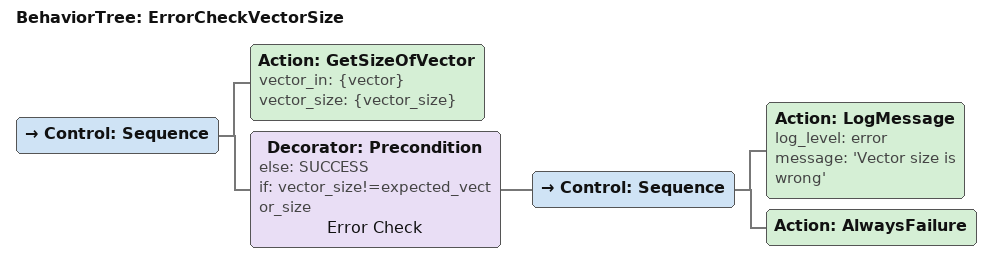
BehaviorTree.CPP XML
<?xml version="1.0" encoding="UTF-8" ?>
<root BTCPP_format="4" main_tree_to_execute="ErrorCheckVectorSize">
  <BehaviorTree ID="ErrorCheckVectorSize">
    <Control ID="Sequence">
      <Action
        ID="GetSizeOfVector"
        vector_in="{vector}"
        vector_size="{vector_size}"
      />
      <Decorator
        ID="Precondition"
        else="SUCCESS"
        if="vector_size!=expected_vector_size"
        name="Error Check "
      >
        <Control ID="Sequence">
          <Action
            ID="LogMessage"
            log_level="error"
            message="'Vector size is wrong'"
          />
          <Action ID="AlwaysFailure" />
        </Control>
      </Decorator>
    </Control>
  </BehaviorTree>
</root>
